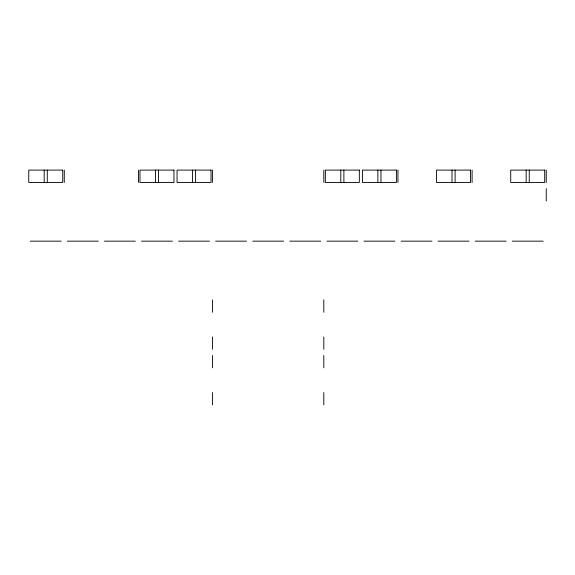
<?xml version="1.0" encoding="UTF-8"?>
<svg xmlns="http://www.w3.org/2000/svg" width="575" height="575" viewBox="0 0 575 575"><rect width="100%" height="100%" fill="white"/><g stroke="black" fill="none" stroke-linecap="round" stroke-linejoin="round"><path stroke-width="0.86" d="M30.295 241.155L61.187 241.155M67.368 241.155L98.267 241.155M104.442 241.155L135.341 241.155M141.522 241.155L172.414 241.155M178.595 241.155L209.487 241.155M215.668 241.155L246.56 241.155M252.741 241.155L283.64 241.155M289.814 241.155L320.713 241.155M326.895 241.155L357.787 241.155M363.968 241.155L394.86 241.155M401.041 241.155L431.94 241.155M438.114 241.155L469.013 241.155M475.187 241.155L506.086 241.155M512.268 241.155L543.159 241.155M546.25 170.099L546.25 182.455M546.25 188.636L546.25 200.991M529.259 170.099L529.259 182.455M526.168 170.099L526.168 182.455M472.104 170.099L472.104 182.455M455.105 170.099L455.105 182.455M452.022 170.099L452.022 182.455M397.95 170.099L397.95 182.455M380.959 170.099L380.959 182.455M377.868 170.099L377.868 182.455M343.886 170.099L343.886 182.455M340.795 170.099L340.795 182.455M323.804 170.099L323.804 182.455M323.804 299.855L323.804 312.218M323.804 336.936L323.804 349.291M323.804 355.472L323.804 367.827M323.804 392.545L323.804 404.901M212.577 170.099L212.577 182.455M212.577 299.855L212.577 312.218M212.577 336.936L212.577 349.291M212.577 355.472L212.577 367.827M212.577 392.545L212.577 404.901M195.586 170.099L195.586 182.455M192.496 170.099L192.496 182.455M158.513 170.099L158.513 182.455M155.423 170.099L155.423 182.455M138.431 170.099L138.431 182.455M64.278 170.099L64.278 182.455M47.287 170.099L47.287 182.455M44.196 170.099L44.196 182.455M62.733 170.099L28.75 170.099L28.75 182.455L62.733 182.455L62.733 170.099M173.959 170.099L139.977 170.099L139.977 182.455L173.959 182.455L173.959 170.099M211.032 170.099L177.05 170.099L177.05 182.455L211.032 182.455L211.032 170.099M359.332 170.099L325.349 170.099L325.349 182.455L359.332 182.455L359.332 170.099M396.405 170.099L362.423 170.099L362.423 182.455L396.405 182.455L396.405 170.099M470.558 170.099L436.569 170.099L436.569 182.455L470.558 182.455L470.558 170.099M544.705 170.099L510.722 170.099L510.722 182.455L544.705 182.455L544.705 170.099"/></g></svg>
